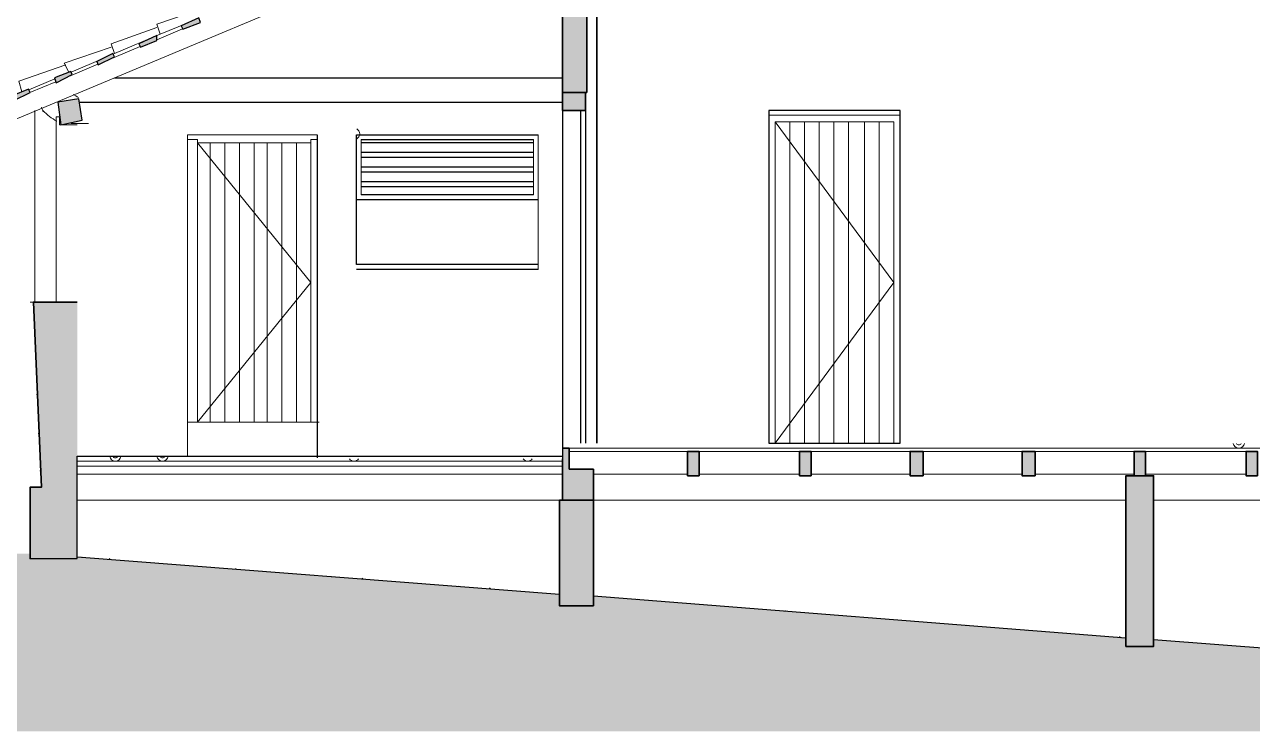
# Model space of a CAD drawing. Header units: millimetres. Extents: x -87562 to -66998, y -9230 to 528.
# Drawn here: x -83012 to -74950, y -9230 to -4591 of the extents above; entities that cross this region are included whole.
import ezdxf

# ---------------------------------------------------------------- set-up
doc = ezdxf.new("R2010")
doc.units = ezdxf.units.MM
for name, color, linetype, lineweight in [('A-ALV-___-___-EXI', 250, 'Continuous', 35), ('A-BAS-___-___-EXI', 250, 'Continuous', 25), ('A-COB-___-___-EXI', 250, 'Continuous', 25), ('A-JAN-___-___-EXI', 250, 'Continuous', 25), ('A-PIS-___-___-EXI', 250, 'Continuous', 25), ('A-POR-___-___-EXI', 250, 'Continuous', 25)]:
    doc.layers.add(name, color=color, linetype=linetype, lineweight=lineweight)

msp = doc.modelspace()

# ---------------------------------------------------------------- hatches: boundary and pattern name
at = {"layer": 'A-ALV-___-___-EXI'}
h = msp.add_hatch(color=11, dxfattribs=at)
h.paths.add_polyline_path([(-71889.2, -8970.2), (-71889.2, -7712.3), (-72113.1, -7712.3), (-72113.1, -8970.2)])
h.paths.add_polyline_path([(-75652.2, -8671.7), (-75598.9, -8671.7), (-75598.9, -7552.4), (-75780.1, -7552.4), (-75780.1, -8671.7), (-75726.8, -8671.7)])
h.paths.add_polyline_path([(-79436.4, -8405.2), (-79276.5, -8405.2), (-79276.5, -7712.3), (-79500.4, -7712.3), (-79500.4, -8405.2), (-79479.1, -8405.2)])
h.paths.add_polyline_path([(-82975.5, -8096.1), (-82666.4, -8096.1), (-82666.4, -6411.8), (-82954.2, -6411.8), (-82900.9, -7627.1), (-82975.5, -7627.1), (-82975.5, -8064.1)])
h.paths.add_polyline_path([(-79479.1, -5036.7), (-79319.2, -5036.7), (-79319.2, -3789.5), (-79479.1, -3789.5), (-79479.1, -4303.1)])
h.paths.add_polyline_path([(-72027.8, -4748.9), (-71889.2, -4748.9), (-71889.2, -3768.9), (-72169.2, -3768.9), (-72169.2, -4748.9), (-72081.1, -4748.9)])
at = {"layer": 'A-BAS-___-___-EXI', "true_color": 0xcb9898}
msp.add_hatch(color=253, dxfattribs=at).paths.add_polyline_path([(-79850.8, -9230.1), (-66997.9, -9230.1), (-66997.9, -9028.9), (-68478, -9002.2), (-69373.5, -9002.2), (-71889.2, -8916.9), (-71889.2, -8970.2), (-72113.1, -8970.2), (-72113.1, -8895.6), (-75598.9, -8629.1), (-75598.9, -8671.7), (-75780.1, -8671.7), (-75780.1, -8618.4), (-79276.5, -8341.3), (-79276.5, -8405.2), (-79500.4, -8405.2), (-79500.4, -8330.6), (-82666.4, -8085.4), (-82666.4, -8096.1), (-82975.5, -8096.1), (-82975.5, -8064.1), (-84735.5, -8064.1), (-84735.5, -8060.2), (-85395.3, -8042.8), (-87562.5, -7937.1), (-87562.5, -9230.1), (-82421.3, -9230.1)])
at = {"layer": 'A-COB-___-___-EXI', "true_color": 0xc19a82}
h = msp.add_hatch(color=33, dxfattribs=at)
h.paths.add_polyline_path([(-72113.1, -7712.3), (-71889.2, -7712.3), (-71889.2, -7509.8), (-72113.1, -7509.8)])
h.paths.add_polyline_path([(-79276.5, -7712.3), (-79276.5, -7509.8), (-79436.4, -7509.8), (-79436.4, -7371.2), (-79479.1, -7371.2), (-79479.1, -7712.3)])
h.paths.add_polyline_path([(-75652.2, -7552.4), (-75652.2, -7392.5), (-75726.8, -7392.5), (-75726.8, -7552.4)])
h.paths.add_polyline_path([(-78658.2, -7552.4), (-78583.6, -7552.4), (-78583.6, -7392.5), (-78658.2, -7392.5)])
h.paths.add_polyline_path([(-77848.1, -7552.4), (-77848.1, -7392.5), (-77922.7, -7392.5), (-77922.7, -7552.4)])
h.paths.add_polyline_path([(-74991.2, -7552.4), (-74916.6, -7552.4), (-74916.6, -7392.5), (-74991.2, -7392.5)])
h.paths.add_polyline_path([(-74181.1, -7552.4), (-74181.1, -7392.5), (-74266.4, -7392.5), (-74266.4, -7552.4)])
h.paths.add_polyline_path([(-77112.6, -7552.4), (-77112.6, -7392.5), (-77197.8, -7392.5), (-77197.8, -7552.4)])
h.paths.add_polyline_path([(-72795.3, -7552.4), (-72720.7, -7552.4), (-72720.7, -7392.5), (-72795.3, -7392.5)])
h.paths.add_polyline_path([(-76462.3, -7552.4), (-76377, -7552.4), (-76377, -7392.5), (-76462.3, -7392.5)])
h.paths.add_polyline_path([(-73530.8, -7552.4), (-73445.6, -7552.4), (-73445.6, -7392.5), (-73530.8, -7392.5)])
h.paths.add_polyline_path([(-82773, -5249.9), (-82634.4, -5217.9), (-82655.7, -5079.3), (-82794.3, -5100.7)])
h.paths.add_polyline_path([(-83359.3, -5196.6), (-83252.7, -5154), (-83263.3, -5132.6), (-83369.9, -5175.3)])
h.paths.add_polyline_path([(-79479.1, -5154), (-79329.8, -5154), (-79329.8, -5036.7), (-79479.1, -5036.7)])
h.paths.add_polyline_path([(-83082.1, -5090), (-82975.5, -5036.7), (-82986.2, -5015.4), (-83092.8, -5058)])
h.paths.add_polyline_path([(-82804.9, -4972.7), (-82698.4, -4919.4), (-82709, -4898.1), (-82815.6, -4940.8)])
h.paths.add_polyline_path([(-71921.2, -4898.1), (-71921.2, -4748.9), (-72081.1, -4748.9), (-72081.1, -4866.1), (-72027.8, -4866.1), (-72027.8, -4898.1)])
h.paths.add_polyline_path([(-82527.8, -4855.5), (-82421.3, -4801.9), (-82431.9, -4780.9), (-82538.5, -4834.2)])
h.paths.add_polyline_path([(-82250.6, -4738.2), (-82144, -4695.6), (-82144, -4663.6), (-82261.3, -4716.9)])
h.paths.add_polyline_path([(-81973.5, -4621), (-81856.2, -4578.3), (-81866.9, -4546.4), (-81984.1, -4599.7)])
h.paths.add_polyline_path([(-81696.3, -4503.7), (-81579.1, -4461.1), (-81589.7, -4439.8), (-81707, -4482.4)])
h.paths.add_polyline_path([(-81419.2, -4386.5), (-81301.9, -4343.8), (-81312.6, -4322.5), (-81429.8, -4365.1)])
h.paths.add_polyline_path([(-81142, -4269.2), (-81024.7, -4226.6), (-81035.4, -4205.2), (-81152.7, -4247.9)])
h.paths.add_polyline_path([(-80864.8, -4151.9), (-80747.6, -4109.3), (-80758.2, -4088), (-80875.5, -4130.6)])
h.paths.add_polyline_path([(-80587.7, -4045.3), (-80470.4, -3992), (-80481.1, -3970.7), (-80587.7, -4013.4)])
h.paths.add_polyline_path([(-80299.9, -3928.1), (-80193.3, -3874.8), (-80203.9, -3853.5), (-80310.5, -3896.1)])
h.paths.add_polyline_path([(-80022.7, -3810.8), (-79916.1, -3757.5), (-79926.8, -3736.2), (-80033.4, -3789.5)])
h.paths.add_polyline_path([(-79468.4, -3789.5), (-79276.5, -3789.5), (-79276.5, -3587), (-79468.4, -3587)])
h.paths.add_polyline_path([(-71921.2, -3768.2), (-71921.2, -3555), (-72081.1, -3555), (-72081.1, -3768.2)])
h.paths.add_polyline_path([(-79745.6, -3693.6), (-79639, -3650.9), (-79649.6, -3618.9), (-79756.2, -3672.2)])
h.paths.add_polyline_path([(-79585.7, -3629.6), (-79479.1, -3576.3), (-79489.7, -3555), (-79596.3, -3597.6)])
h.paths.add_polyline_path([(-79436.4, -3555), (-79319.2, -3512.3), (-79329.8, -3491), (-79447.1, -3533.7)])
h.paths.add_polyline_path([(-71921.2, -3533.7), (-71910.5, -3512.3), (-72027.8, -3469.7), (-72038.5, -3491)])
h.paths.add_polyline_path([(-79201.9, -3459), (-79095.3, -3416.4), (-79106, -3384.4), (-79212.6, -3437.7)])
h.paths.add_polyline_path([(-72155.7, -3437.7), (-72145, -3416.4), (-72251.6, -3363.1), (-72262.3, -3395.1)])
h.paths.add_polyline_path([(-78978, -3363.1), (-78871.4, -3309.8), (-78882.1, -3288.5), (-78988.7, -3341.8)])
h.paths.add_polyline_path([(-72379.6, -3341.8), (-72368.9, -3320.5), (-72475.5, -3267.2), (-72486.2, -3288.5)])
h.paths.add_polyline_path([(-78754.2, -3256.5), (-78636.9, -3213.9), (-78647.6, -3192.5), (-78764.8, -3235.2)])
h.paths.add_polyline_path([(-72603.4, -3245.8), (-72592.8, -3213.9), (-72710, -3171.2), (-72720.7, -3192.5)])
h.paths.add_polyline_path([(-78519.7, -3160.6), (-78413.1, -3107.3), (-78423.7, -3085.9), (-78530.3, -3139.2)])
h.paths.add_polyline_path([(-72837.9, -3139.2), (-72827.3, -3117.9), (-72933.9, -3075.3), (-72944.5, -3096.6)])
h.paths.add_polyline_path([(-78295.8, -3064.6), (-78189.2, -3011.3), (-78199.9, -2990), (-78306.5, -3032.7)])
h.paths.add_polyline_path([(-73061.8, -3043.3), (-73051.1, -3022), (-73168.4, -2968.7), (-73179.1, -3000.7)])
h.paths.add_polyline_path([(-78072, -2958), (-77954.7, -2915.4), (-77965.4, -2894.1), (-78082.6, -2936.7)])
h.paths.add_polyline_path([(-73296.3, -2947.4), (-73285.7, -2926.1), (-73392.3, -2872.8), (-73402.9, -2894.1)])
h.paths.add_polyline_path([(-77837.4, -2862.1), (-77730.8, -2808.8), (-77741.5, -2787.5), (-77848.1, -2840.8)])
h.paths.add_polyline_path([(-73520.2, -2851.4), (-73509.5, -2819.5), (-73616.1, -2776.8), (-73626.8, -2798.1)])
h.paths.add_polyline_path([(-77613.6, -2766.2), (-77507, -2712.9), (-77517.6, -2691.5), (-77624.2, -2734.2)])
h.paths.add_polyline_path([(-73744, -2744.8), (-73733.4, -2723.5), (-73850.6, -2680.9), (-73861.3, -2702.2)])
h.paths.add_polyline_path([(-77389.7, -2659.6), (-77272.5, -2616.9), (-77283.1, -2584.9), (-77400.4, -2638.2)])
h.paths.add_polyline_path([(-73978.6, -2648.9), (-73967.9, -2627.6), (-74074.5, -2584.9), (-74085.2, -2606.3)])
h.paths.add_polyline_path([(-77155.2, -2563.6), (-77048.6, -2510.3), (-77059.3, -2489), (-77165.9, -2542.3)])
h.paths.add_polyline_path([(-74202.4, -2553), (-74191.8, -2531.6), (-74309, -2478.3), (-74319.7, -2499.7)])
h.paths.add_polyline_path([(-76931.3, -2457), (-76824.7, -2414.4), (-76835.4, -2393.1), (-76942, -2435.7)])
h.paths.add_polyline_path([(-74436.9, -2457), (-74426.3, -2435.7), (-74532.9, -2382.4), (-74543.5, -2403.7)])
h.paths.add_polyline_path([(-76707.5, -2361.1), (-76590.2, -2318.4), (-76600.9, -2286.5), (-76718.1, -2339.8)])
h.paths.add_polyline_path([(-74660.8, -2350.4), (-74650.1, -2329.1), (-74756.7, -2286.5), (-74767.4, -2307.8), (-74709.6, -2330.9)])
h.paths.add_polyline_path([(-76473, -2265.1), (-76366.4, -2211.8), (-76377, -2190.5), (-76483.6, -2243.8)])
h.paths.add_polyline_path([(-74884.6, -2254.5), (-74874, -2233.2), (-74991.2, -2190.5), (-75001.9, -2211.8), (-74888.3, -2253.1)])
h.paths.add_polyline_path([(-75684.1, -2243.8), (-75545.6, -2105.2), (-75684.1, -1966.7), (-75822.7, -2105.2)])
h.paths.add_polyline_path([(-76249.1, -2158.5), (-76142.5, -2115.9), (-76153.2, -2094.6), (-76259.8, -2137.2)])
h.paths.add_polyline_path([(-75119.2, -2158.5), (-75108.5, -2137.2), (-75215.1, -2083.9), (-75225.8, -2115.9)])
h.paths.add_polyline_path([(-75343, -2062.6), (-75332.4, -2041.3), (-75449.6, -1988), (-75460.3, -2009.3)])
h.paths.add_polyline_path([(-76025.3, -2062.6), (-75908, -2009.3), (-75918.7, -1988), (-76035.9, -2041.3)])
h.paths.add_polyline_path([(-75577.5, -1966.7), (-75566.9, -1934.7), (-75673.5, -1892), (-75683.9, -1913.5)])
h.paths.add_polyline_path([(-75790.7, -1966.7), (-75684.1, -1913.4), (-75694.8, -1892), (-75801.4, -1934.7)])

# ---------------------------------------------------------------- linework, layer by layer
at = {"layer": 'A-ALV-___-___-EXI'}
for p, q in [((-79319.2, -3789.5), (-79319.2, -5036.7)), ((-79255.2, -7339.2), (-79255.2, -3810.8)), ((-79319.2, -5036.7), (-79329.8, -5036.7)), ((-79329.8, -5036.7), (-79329.8, -5154)), ((-79436.4, -7371.2), (-79479.1, -7371.2)), ((-79436.4, -7509.8), (-79436.4, -7371.2)), ((-79479.1, -7440.5), (-79479.1, -7509.8)), ((-79479.1, -7509.8), (-79479.1, -7712.3)), ((-79276.5, -7509.8), (-79436.4, -7509.8)), ((-79276.5, -7712.3), (-79276.5, -7509.8)), ((-75726.8, -7552.4), (-75652.2, -7552.4)), ((-79479.1, -7712.3), (-79276.5, -7712.3))]:
    msp.add_line(p, q, dxfattribs=at)
at = {"layer": 'A-ALV-___-___-EXI', "color": 28, "lineweight": 15}
for p, q in [((-79255.2, -6651), (-79255.2, -3810.8)), ((-79672.8, -4940.8), (-79479.1, -4940.8)), ((-79672.8, -5100.7), (-79479.1, -5100.7)), ((-82954.2, -6411.8), (-82975.5, -6411.8)), ((-82954.2, -6454.5), (-82952.3, -6454.5)), ((-82954.2, -6507.8), (-82950, -6507.8)), ((-82941.1, -6710.3), (-82943.5, -6710.3)), ((-79361.8, -6911), (-79361.8, -7339.2)), ((-79329.8, -6911), (-79329.8, -7339.2)), ((-79255.2, -7339.2), (-79255.2, -6911)), ((-82932.9, -7019.4), (-82927.5, -7019.4)), ((-82922.2, -7168.7), (-82921, -7168.7)), ((-82922.2, -7222), (-82918.7, -7222)), ((-82922.2, -7275.3), (-82916.3, -7275.3)), ((-82911.5, -7424.5), (-82909.8, -7424.5)), ((-82911.5, -7477.8), (-82907.4, -7477.8)), ((-82911.5, -7520.5), (-82905.6, -7520.5)), ((-82631.7, -8088.1), (-82634.4, -8085.4)), ((-78987.1, -8364.2), (-78988.7, -8362.6)), ((-76827, -8535.4), (-76824.7, -8533.1)), ((-76428.4, -8567), (-76430.3, -8565.1)), ((-75816.5, -8615.5), (-75822.7, -8607.8))]:
    msp.add_line(p, q, dxfattribs=at)
at = {"layer": 'A-ALV-___-___-EXI'}
for points in [[(-79468.4, -3789.5), (-79479.1, -3789.5), (-79479.1, -5036.7)], [(-79329.8, -5036.7), (-79479.1, -5036.7), (-79479.1, -5154), (-79329.8, -5154)], [(-82666.4, -6411.8), (-82954.2, -6411.8), (-82900.9, -7627.1), (-82975.5, -7627.1), (-82975.5, -8096.1), (-82975.5, -8064.1)], [(-79479.1, -7712.3), (-79500.4, -7712.3), (-79500.4, -8405.2), (-79276.5, -8405.2), (-79276.5, -7712.3)]]:
    msp.add_lwpolyline(points, dxfattribs=at)
for points in [[(-78583.6, -7552.4), (-78583.6, -7392.5), (-78658.2, -7392.5), (-78658.2, -7552.4)], [(-77848.1, -7552.4), (-77848.1, -7392.5), (-77922.7, -7392.5), (-77922.7, -7552.4)], [(-77112.6, -7552.4), (-77112.6, -7392.5), (-77197.8, -7392.5), (-77197.8, -7552.4)], [(-76377, -7552.4), (-76377, -7392.5), (-76462.3, -7392.5), (-76462.3, -7552.4)], [(-75726.8, -7552.4), (-75780.1, -7552.4), (-75780.1, -8671.7), (-75598.9, -8671.7), (-75598.9, -7552.4), (-75652.2, -7552.4), (-75652.2, -7392.5), (-75726.8, -7392.5)], [(-74916.6, -7552.4), (-74916.6, -7392.5), (-74991.2, -7392.5), (-74991.2, -7552.4)]]:
    msp.add_lwpolyline(points, close=True, dxfattribs=at)
at = {"layer": 'A-ALV-___-___-EXI', "color": 28, "lineweight": 15}
for points in [[(-75076, -7340), (-75073.1, -7357.7), (-75057.8, -7371.2), (-75039.2, -7371.2)], [(-75054.1, -7339.8), (-75051.7, -7345.7), (-75046, -7349.9), (-75039.2, -7349.9)], [(-75039.2, -7349.9), (-75032.5, -7349.9), (-75026.7, -7345.7), (-75024.3, -7339.8)], [(-75039.2, -7371.2), (-75020.8, -7371.2), (-75005.3, -7357.7), (-75002.4, -7340)], [(-82452.7, -7425.3), (-82449.8, -7443), (-82434.4, -7456.5), (-82415.9, -7456.5)], [(-82430.7, -7425.1), (-82428.4, -7431), (-82422.6, -7435.2), (-82415.9, -7435.2)], [(-79738.2, -7441.4), (-79731.4, -7450.6), (-79720.6, -7456.5), (-79708.2, -7456.5)], [(-79708.2, -7456.5), (-79696, -7456.5), (-79685.1, -7450.6), (-79678.3, -7441.4)]]:
    msp.add_open_spline(points, degree=3, dxfattribs=at)
at = {"layer": 'A-BAS-___-___-EXI'}
for p, q in [((-79500.4, -8330.6), (-82666.4, -8085.4)), ((-75780.1, -8618.4), (-79276.5, -8341.3)), ((-72113.1, -8895.6), (-75598.9, -8629.1))]:
    msp.add_line(p, q, dxfattribs=at)
at = {"layer": 'A-BAS-___-___-EXI', "color": 28, "lineweight": 15}
for p, q in [((-82458.6, -8101.5), (-82453.2, -8096.1)), ((-81825.4, -8150.6), (-81824.2, -8149.4)), ((-81627.5, -8165.9), (-81621.7, -8160.1)), ((-80994.3, -8214.9), (-80992.8, -8213.4)), ((-80796.5, -8230.2), (-80790.2, -8224)), ((-80163.3, -8279.3), (-80161.3, -8277.3)), ((-79951.2, -8295.7), (-79958.8, -8288)), ((-78014.7, -8441.3), (-78018.7, -8437.2))]:
    msp.add_line(p, q, dxfattribs=at)
at = {"layer": 'A-COB-___-___-EXI', "color": 28, "lineweight": 15}
for p, q in [((-81974.1, -4619.8), (-82144, -4690.5)), ((-82252, -4735.5), (-82466.3, -4824.7)), ((-82495.8, -4812.8), (-82706.5, -4903.1)), ((-82421.2, -4780.9), (-82430, -4784.6)), ((-82529.9, -4851.2), (-82721.4, -4931)), ((-82813.3, -4947.6), (-82984.6, -5018.4)), ((-82807, -4966.6), (-82976.6, -5037.2)), ((-82421.2, -4940.8), (-79968.3, -4940.8)), ((-82900.9, -5132.6), (-82890.2, -5164.6)), ((-82652.4, -5100.7), (-82592.7, -5100.7)), ((-81922.8, -5100.7), (-79968.3, -5100.7)), ((-82709, -5239.2), (-82592.7, -5239.2))]:
    msp.add_line(p, q, dxfattribs=at)
at = {"layer": 'A-COB-___-___-EXI'}
for p, q in [((-82421.2, -4940.8), (-79479.1, -4940.8)), ((-82655.7, -5100.7), (-79479.1, -5100.7))]:
    msp.add_line(p, q, dxfattribs=at)
at = {"layer": 'A-COB-___-___-EXI', "color": 28, "lineweight": 15, "flags": 128}
for points in [[(-83359.3, -5196.6), (-83316.6, -5313.9), (-79968.3, -3913.3)], [(-81945.1, -4581.9), (-82122.7, -4653), (-82144, -4589), (-81770.9, -4461.1)], [(-82122.7, -4653), (-82421.2, -4780.9), (-82442.5, -4716.9), (-82144, -4610.3)], [(-82722.3, -4903.5), (-82751.7, -4844.8), (-82442.5, -4738.2)], [(-83029.9, -5032.9), (-83050.1, -4962.1), (-82741, -4855.5)]]:
    msp.add_lwpolyline(points, dxfattribs=at)
at = {"layer": 'A-COB-___-___-EXI'}
for points in [[(-81973.5, -4621), (-81856.2, -4578.3), (-81866.9, -4546.4), (-81984.1, -4599.7)], [(-82250.6, -4738.2), (-82144, -4695.6), (-82144, -4663.6), (-82261.3, -4716.9)], [(-82527.8, -4855.5), (-82421.2, -4802.2), (-82431.9, -4780.9), (-82538.5, -4834.2)], [(-82709, -4898.1), (-82815.6, -4940.8), (-82804.9, -4972.7), (-82698.4, -4919.4)], [(-83082.1, -5090), (-82975.5, -5036.7), (-82986.2, -5015.4), (-83092.8, -5058)], [(-82634.4, -5217.9), (-82655.7, -5079.3), (-82794.3, -5100.7), (-82773, -5249.9)]]:
    msp.add_lwpolyline(points, close=True, dxfattribs=at)
at = {"layer": 'A-COB-___-___-EXI', "color": 248, "lineweight": 9}
for points in [[(-82693.4, -5048.9), (-82681.7, -5056), (-82669.7, -5062.9), (-82657.5, -5069)], [(-82892.2, -5155.6), (-82864.4, -5182.6), (-82833.4, -5206.3), (-82800, -5225.9)], [(-82782.9, -5235.4), (-82780.3, -5236.7), (-82777.5, -5238.3), (-82774.8, -5239.6)]]:
    msp.add_open_spline(points, degree=3, dxfattribs=at)
at = {"layer": 'A-JAN-___-___-EXI', "color": 28, "lineweight": 15}
for p, q in [((-82943.5, -6411.8), (-82943.5, -5154)), ((-80831.8, -5313.9), (-80637.7, -5313.9)), ((-80831.8, -5313.9), (-80637.7, -5313.9)), ((-80831.8, -5313.9), (-80768.9, -5313.9)), ((-80338.9, -5313.9), (-79968.3, -5313.9)), ((-80338.9, -5313.9), (-79968.3, -5313.9)), ((-80338.9, -5313.9), (-80310.5, -5313.9)), ((-80800.9, -5345.8), (-80637.7, -5345.8)), ((-80637.7, -5367.2), (-80800.9, -5367.2)), ((-80338.9, -5345.8), (-79968.3, -5345.8)), ((-79968.3, -5367.2), (-80338.9, -5367.2)), ((-79670.9, -5367.2), (-79672.8, -5367.2)), ((-80637.7, -5431.1), (-80800.9, -5431.1)), ((-80637.7, -5463.1), (-80800.9, -5463.1)), ((-79968.3, -5431.1), (-80338.9, -5431.1)), ((-79968.3, -5463.1), (-80338.9, -5463.1)), ((-79670.9, -5431.1), (-79672.8, -5431.1)), ((-79670.9, -5463.1), (-79672.8, -5463.1)), ((-80637.7, -5527.1), (-80800.9, -5527.1)), ((-80637.7, -5559), (-80800.9, -5559)), ((-79968.3, -5527.1), (-80338.9, -5527.1)), ((-79968.3, -5559), (-80338.9, -5559)), ((-79670.9, -5527.1), (-79672.8, -5527.1)), ((-79670.9, -5559), (-79672.8, -5559)), ((-80637.7, -5623), (-80800.9, -5623)), ((-79968.3, -5623), (-80338.9, -5623)), ((-79670.9, -5623), (-79672.8, -5623)), ((-80637.7, -5655), (-80800.9, -5655)), ((-79968.3, -5655), (-80338.9, -5655)), ((-79968.3, -5708.3), (-80338.9, -5708.3)), ((-79670.9, -5655), (-79672.8, -5655)), ((-80637.7, -5740.3), (-80831.8, -5740.3)), ((-79968.3, -5740.3), (-80338.9, -5740.3)), ((-80637.7, -6166.7), (-80831.8, -6166.7)), ((-80831.8, -6166.7), (-80637.7, -6166.7)), ((-80637.7, -6198.6), (-80831.8, -6198.6)), ((-79968.3, -6166.7), (-80338.9, -6166.7)), ((-80338.9, -6166.7), (-79968.3, -6166.7)), ((-80338.9, -6166.7), (-80310.5, -6166.7)), ((-79968.3, -6198.6), (-80338.9, -6198.6))]:
    msp.add_line(p, q, dxfattribs=at)
at = {"layer": 'A-JAN-___-___-EXI'}
for p, q in [((-80800.9, -5345.8), (-79670.9, -5345.8)), ((-79670.9, -5367.2), (-80800.9, -5367.2)), ((-79670.9, -5431.1), (-80800.9, -5431.1)), ((-79670.9, -5463.1), (-80800.9, -5463.1)), ((-79670.9, -5527.1), (-80800.9, -5527.1)), ((-79670.9, -5559), (-80800.9, -5559)), ((-79670.9, -5623), (-80800.9, -5623)), ((-79670.9, -5655), (-80800.9, -5655)), ((-79670.9, -5708.3), (-80800.9, -5708.3)), ((-79639, -5740.3), (-80832.9, -5740.3)), ((-79639, -6198.6), (-80832.9, -6198.6))]:
    msp.add_line(p, q, dxfattribs=at)
at = {"layer": 'A-JAN-___-___-EXI', "color": 28, "lineweight": 15, "flags": 128}
for points in [[(-82804.9, -6411.8), (-82804.9, -5196.6), (-82783.6, -5196.6), (-82783.6, -5249.9), (-82666.4, -5249.9)], [(-79672.8, -5313.9), (-79639, -5313.9), (-79639, -5740.3), (-79672.8, -5740.3)], [(-79672.8, -5313.9), (-79639, -5313.9), (-79639, -6166.7), (-79672.8, -6166.7)], [(-80637.7, -5708.3), (-80800.9, -5708.3), (-80800.9, -5345.8)], [(-79672.8, -5345.8), (-79670.9, -5345.8), (-79670.9, -5708.3), (-79672.8, -5708.3)], [(-79672.8, -6166.7), (-79639, -6166.7), (-79639, -6198.6), (-79672.8, -6198.6)]]:
    msp.add_lwpolyline(points, dxfattribs=at)
at = {"layer": 'A-JAN-___-___-EXI'}
msp.add_lwpolyline([(-79639, -6166.7), (-80832.9, -6166.7), (-80832.9, -5313.9), (-79639, -5313.9)], dxfattribs=at)
at = {"layer": 'A-JAN-___-___-EXI', "color": 28, "lineweight": 15}
for points in [[(-80811.5, -5308.5), (-80811.5, -5294.6), (-80819.2, -5282.4), (-80830.6, -5276)], [(-80830.6, -5341), (-80819.2, -5334.6), (-80811.5, -5322.5), (-80811.5, -5308.5)]]:
    msp.add_open_spline(points, degree=3, dxfattribs=at)
at = {"layer": 'A-PIS-___-___-EXI', "color": 28, "lineweight": 15}
for p, q in [((-78658.2, -7392.5), (-79436.4, -7392.5)), ((-77922.7, -7392.5), (-78583.6, -7392.5)), ((-78125.3, -7339.2), (-77261.8, -7339.2)), ((-77197.8, -7392.5), (-77848.1, -7392.5)), ((-76462.3, -7392.5), (-77112.6, -7392.5)), ((-75726.8, -7392.5), (-76377, -7392.5)), ((-74991.2, -7392.5), (-75652.2, -7392.5)), ((-79479.1, -7456.5), (-82666.4, -7456.5)), ((-79479.1, -7488.5), (-82666.4, -7488.5)), ((-82016.1, -7424.5), (-81078, -7424.5)), ((-79479.1, -7541.8), (-82666.4, -7541.8)), ((-79276.5, -7541.8), (-78658.2, -7541.8)), ((-78583.6, -7541.8), (-77922.7, -7541.8)), ((-77848.1, -7541.8), (-77197.8, -7541.8)), ((-77112.6, -7541.8), (-76462.3, -7541.8)), ((-76377, -7541.8), (-75726.8, -7541.8)), ((-75652.2, -7541.8), (-74991.2, -7541.8)), ((-79500.4, -7712.3), (-82666.4, -7712.3)), ((-75780.1, -7712.3), (-79276.5, -7712.3)), ((-72113.1, -7712.3), (-75598.9, -7712.3))]:
    msp.add_line(p, q, dxfattribs=at)
at = {"layer": 'A-PIS-___-___-EXI', "color": 28, "lineweight": 15, "flags": 128}
for points in [[(-72081.1, -7339.2), (-71889.2, -7339.2), (-71889.2, -7371.2), (-79436.4, -7371.2)], [(-79436.4, -7371.2), (-71889.2, -7371.2), (-71889.2, -7392.5), (-72720.7, -7392.5)]]:
    msp.add_lwpolyline(points, dxfattribs=at)
at = {"layer": 'A-PIS-___-___-EXI'}
msp.add_lwpolyline([(-82975.5, -8096.1), (-82666.4, -8096.1), (-82666.4, -7627.1), (-82666.4, -7424.5), (-79479.1, -7424.5)], dxfattribs=at)
at = {"layer": 'A-PIS-___-___-EXI', "color": 28, "lineweight": 15}
for points in [[(-82415.9, -7435.2), (-82409.1, -7435.2), (-82403.3, -7431), (-82401, -7425.1)], [(-82415.9, -7456.5), (-82397.5, -7456.5), (-82382, -7443), (-82379.1, -7425.3)], [(-82143.5, -7425.3), (-82140.6, -7443), (-82125.3, -7456.5), (-82106.7, -7456.5)], [(-82121.6, -7425.1), (-82119.2, -7431), (-82113.5, -7435.2), (-82106.7, -7435.2)], [(-82106.7, -7435.2), (-82100, -7435.2), (-82094.2, -7431), (-82091.9, -7425.1)], [(-82106.7, -7456.5), (-82088.3, -7456.5), (-82072.9, -7443), (-82069.9, -7425.3)], [(-80878.8, -7441.4), (-80872.1, -7450.6), (-80861.2, -7456.5), (-80848.9, -7456.5)], [(-80848.9, -7456.5), (-80836.7, -7456.5), (-80825.7, -7450.6), (-80818.9, -7441.4)]]:
    msp.add_open_spline(points, degree=3, dxfattribs=at)
at = {"layer": 'A-POR-___-___-EXI'}
for p, q in [((-79479.1, -4940.8), (-79479.1, -7440.5)), ((-79361.8, -5154), (-79361.8, -7339.2)), ((-79329.8, -5154), (-79329.8, -7339.2)), ((-78125.3, -5154), (-78125.3, -7339.2)), ((-77261.8, -5154), (-78125.3, -5154)), ((-77261.8, -7339.2), (-77261.8, -5154)), ((-81091.8, -5313.9), (-81091.8, -7433.9)), ((-78125.3, -7339.2), (-77261.8, -7339.2))]:
    msp.add_line(p, q, dxfattribs=at)
at = {"layer": 'A-POR-___-___-EXI', "color": 28, "lineweight": 15}
for p, q in [((-79479.1, -5154), (-79479.1, -6257.3)), ((-79361.8, -5154), (-79361.8, -6651)), ((-79329.8, -5154), (-79329.8, -6651)), ((-77261.8, -5185.9), (-78125.3, -5185.9)), ((-77304.4, -5228.6), (-78082.6, -5228.6)), ((-78082.6, -5228.6), (-78082.6, -7339.2)), ((-77304.4, -6283.9), (-78082.6, -5228.6)), ((-77986.7, -5228.6), (-77986.7, -7339.2)), ((-77890.7, -5228.6), (-77890.7, -7339.2)), ((-77794.8, -5228.6), (-77794.8, -7339.2)), ((-77698.9, -5228.6), (-77698.9, -7339.2)), ((-77602.9, -5228.6), (-77602.9, -7339.2)), ((-77496.3, -5228.6), (-77496.3, -7339.2)), ((-77400.4, -5228.6), (-77400.4, -7339.2)), ((-77304.4, -7339.2), (-77304.4, -5228.6)), ((-81792.3, -5367.2), (-81792.3, -7200.7)), ((-81696.3, -5367.2), (-81696.3, -7200.7)), ((-81600.4, -5367.2), (-81600.4, -7200.7)), ((-81504.4, -5367.2), (-81504.4, -7200.7)), ((-81419.2, -5367.2), (-81419.2, -7200.7)), ((-81323.2, -5367.2), (-81323.2, -7200.7)), ((-81227.3, -5367.2), (-81227.3, -7200.7)), ((-78082.6, -7339.2), (-77304.4, -6283.9))]:
    msp.add_line(p, q, dxfattribs=at)
at = {"layer": 'A-POR-___-___-EXI', "color": 28, "lineweight": 15, "flags": 128}
for points in [[(-81091.8, -5313.9), (-81941.5, -5313.9), (-81941.5, -7200.7)], [(-81941.5, -5345.8), (-81877.5, -5345.8), (-81877.5, -5367.2), (-81131.3, -6283.9), (-81877.5, -7200.7), (-81877.5, -5367.2), (-81131.3, -5367.2), (-81131.3, -7200.7)], [(-81091.8, -5345.8), (-81131.3, -5345.8), (-81131.3, -5367.2)], [(-81941.5, -7424.5), (-81941.5, -7200.7), (-81078, -7200.7)]]:
    msp.add_lwpolyline(points, dxfattribs=at)

doc.saveas('drawing.dxf')
